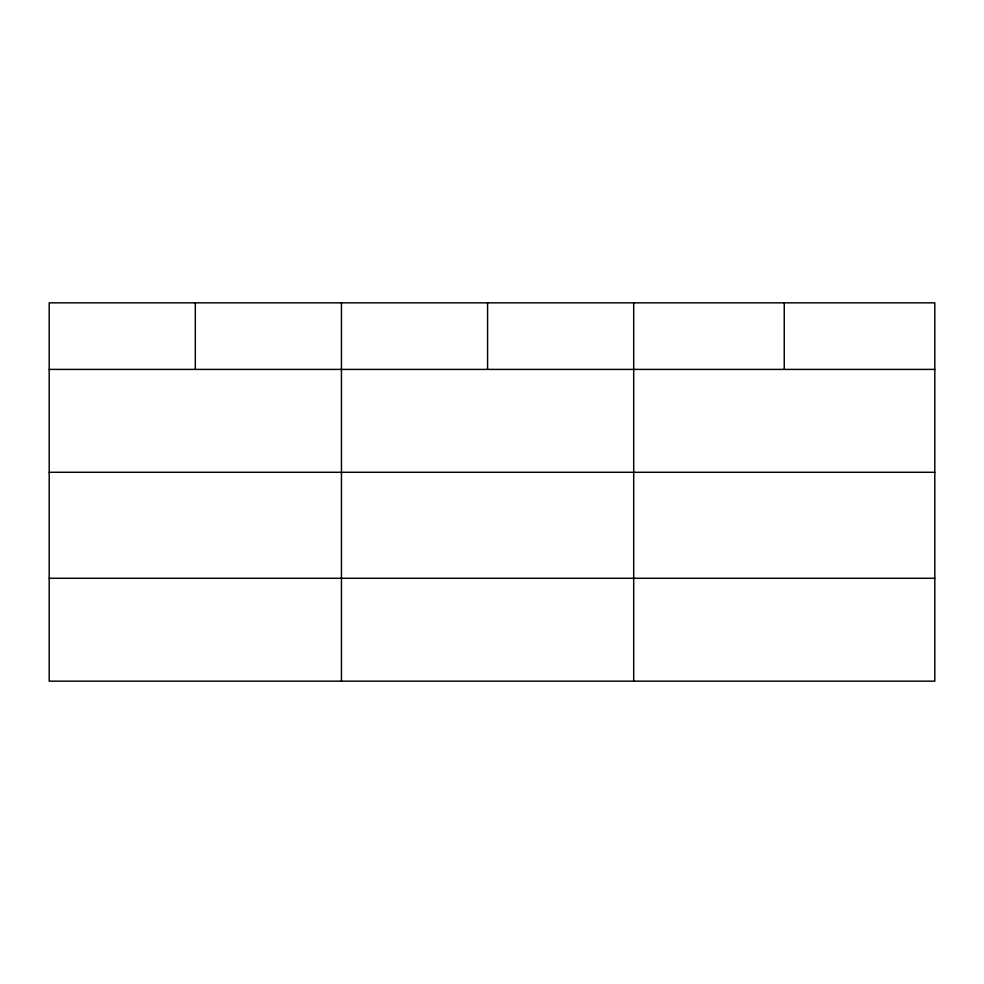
<?xml version="1.0" encoding="UTF-8"?>
<svg xmlns="http://www.w3.org/2000/svg" width="984" height="984" viewBox="0 0 984 984"><rect width="100%" height="100%" fill="white"/><g stroke="black" fill="none" stroke-linecap="round" stroke-linejoin="round"><path stroke-width="1.48" d="M934.8 472.283L934.8 302.838L49.2 302.838L49.2 681.162L934.8 681.162L934.8 472.283L49.2 472.283M49.2 369.406L934.8 369.406M49.2 578.284L934.8 578.284M784.248 302.838L784.248 369.406M633.696 302.838L633.696 681.162M487.572 302.838L487.572 369.406M341.448 302.838L341.448 681.162M195.324 302.838L195.324 369.406"/></g></svg>
